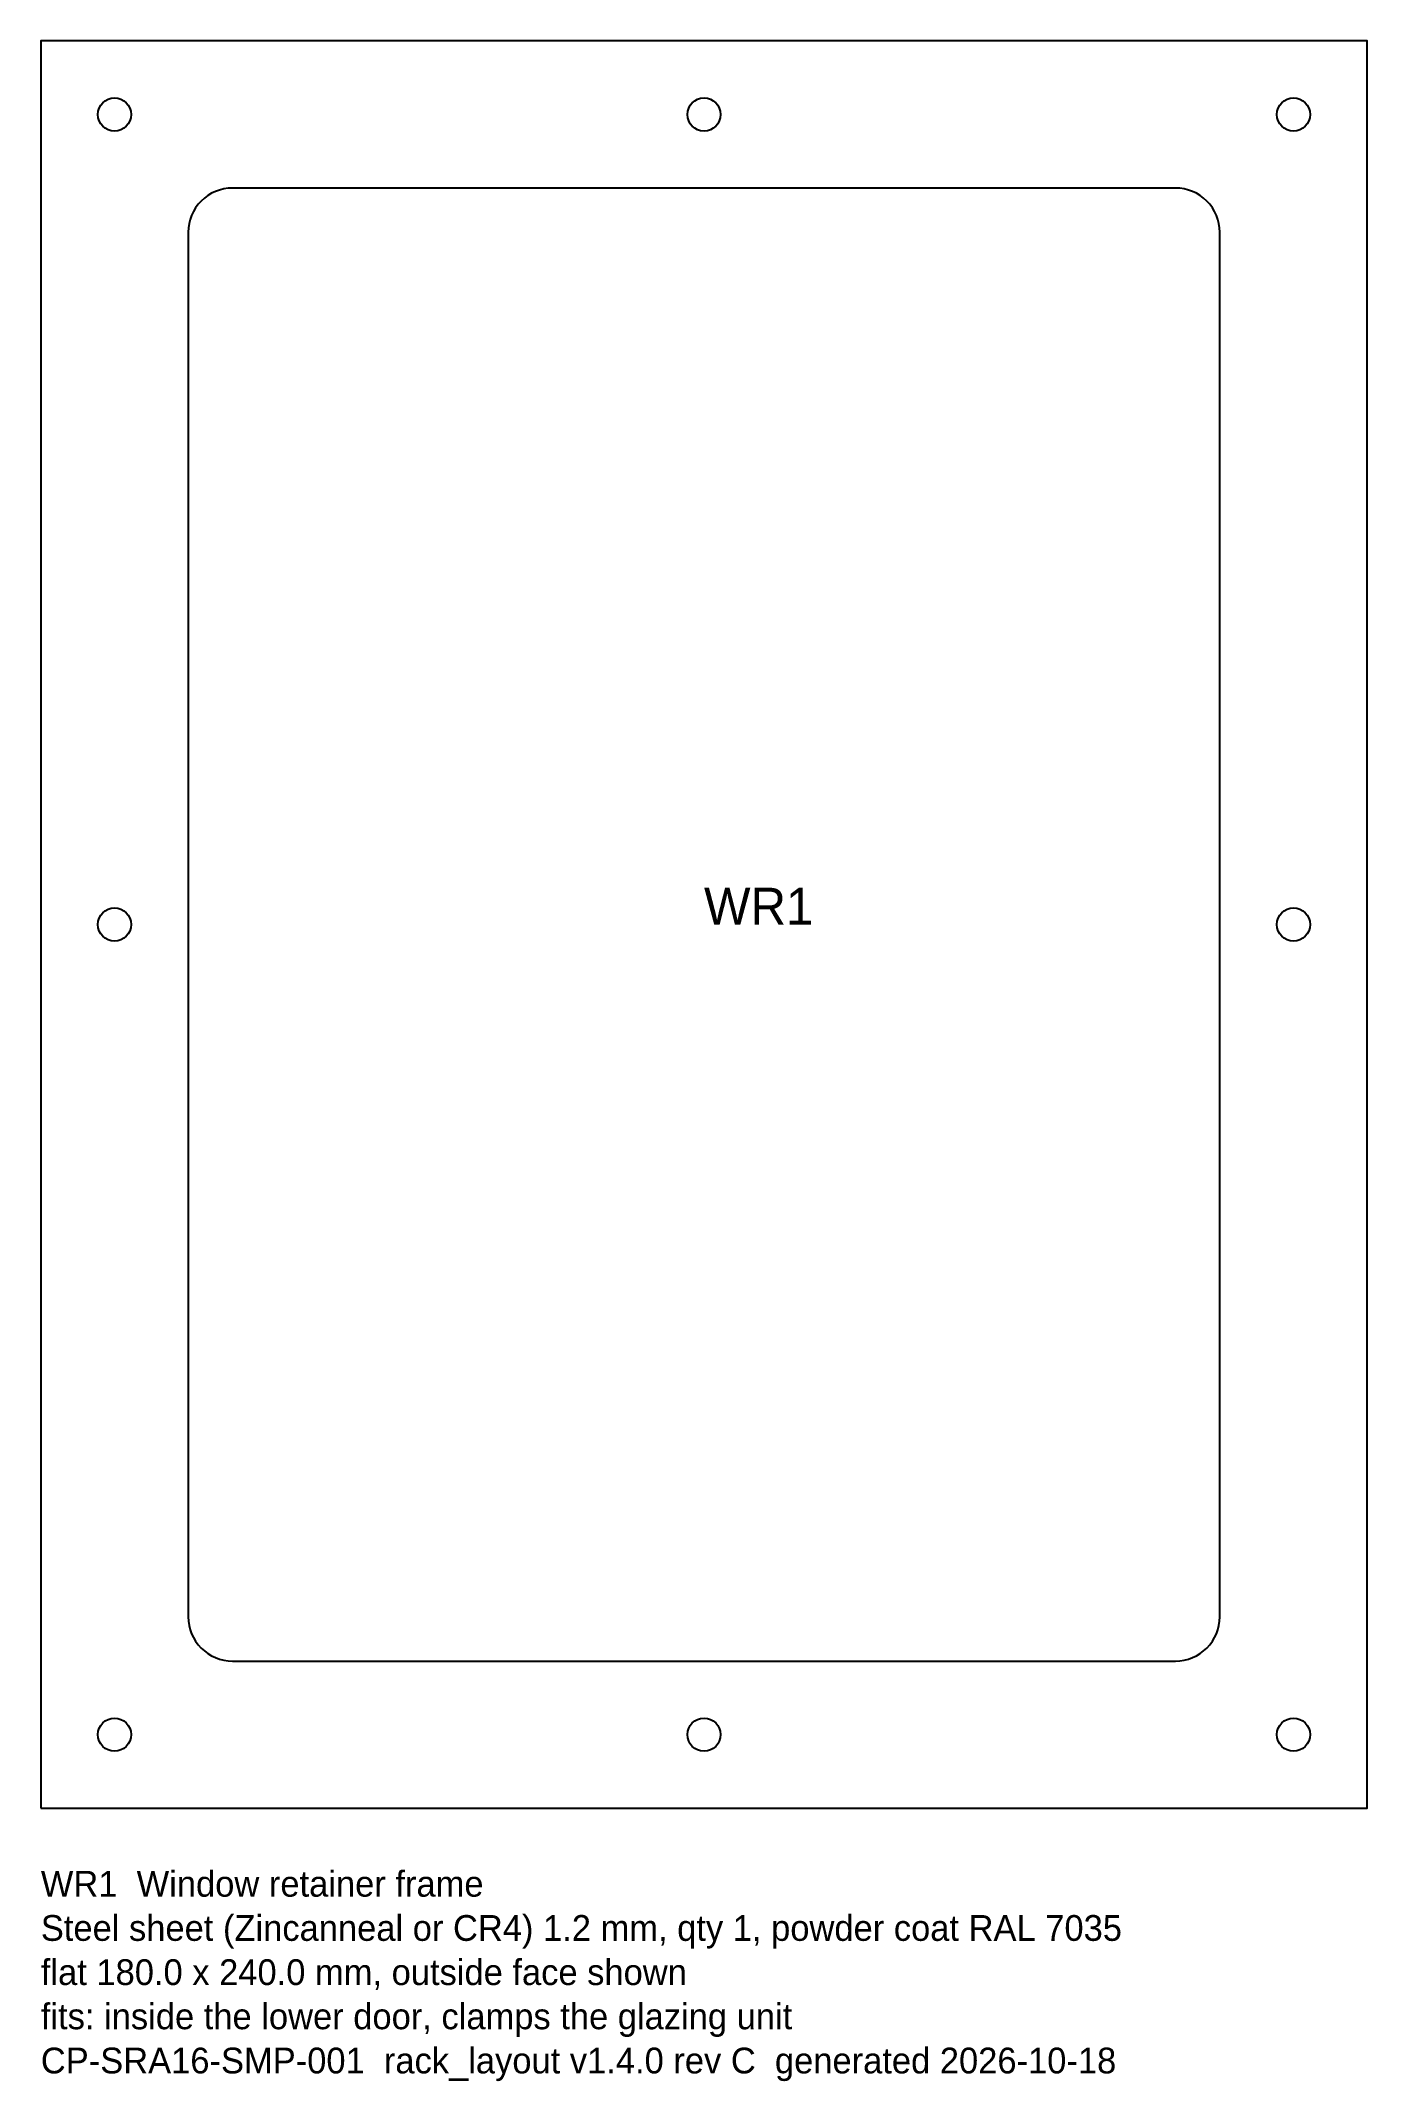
# Model space of a CAD drawing. Header units: millimetres. Extents: x 0 to 180, y -37 to 240.
import ezdxf

# ---------------------------------------------------------------- set-up
doc = ezdxf.new("R2010")
doc.units = ezdxf.units.MM
for name, color, linetype in [('CUT', 7, 'CONTINUOUS'), ('ETCH', 3, 'CONTINUOUS'), ('NOTES', 8, 'CONTINUOUS')]:
    doc.layers.add(name, color=color, linetype=linetype)

msp = doc.modelspace()

# ---------------------------------------------------------------- linework, layer by layer
at = {"layer": 'CUT'}
msp.add_lwpolyline([(0, 0), (180, 0), (180, 240), (0, 240)], close=True, dxfattribs=at)
msp.add_lwpolyline([(26, 20), (154, 20, 0.414214), (160, 26), (160, 214, 0.414214), (154, 220), (26, 220, 0.414214), (20, 214), (20, 26, 0.414214)], format="xyb", close=True, dxfattribs=at)
for centre in [(10, 230), (90, 230), (170, 230), (10, 120), (170, 120), (10, 10), (90, 10), (170, 10)]:
    msp.add_circle(centre, 2.25, dxfattribs=at)

# ---------------------------------------------------------------- texts
at = {"layer": 'ETCH'}
msp.add_text('WR1', height=5, dxfattribs=at).set_placement((90, 120))
at = {"layer": 'NOTES'}
for s, p in [('WR1  Window retainer frame', (0, -12)), ('Steel sheet (Zincanneal or CR4) 1.2 mm, qty 1, powder coat RAL 7035', (0, -18)), ('flat 180.0 x 240.0 mm, outside face shown', (0, -24)), ('fits: inside the lower door, clamps the glazing unit', (0, -30)), ('CP-SRA16-SMP-001  rack_layout v1.4.0 rev C  generated 2026-10-18', (0, -36))]:
    msp.add_text(s, height=3.5, dxfattribs=at).set_placement(p)

doc.saveas('drawing.dxf')
